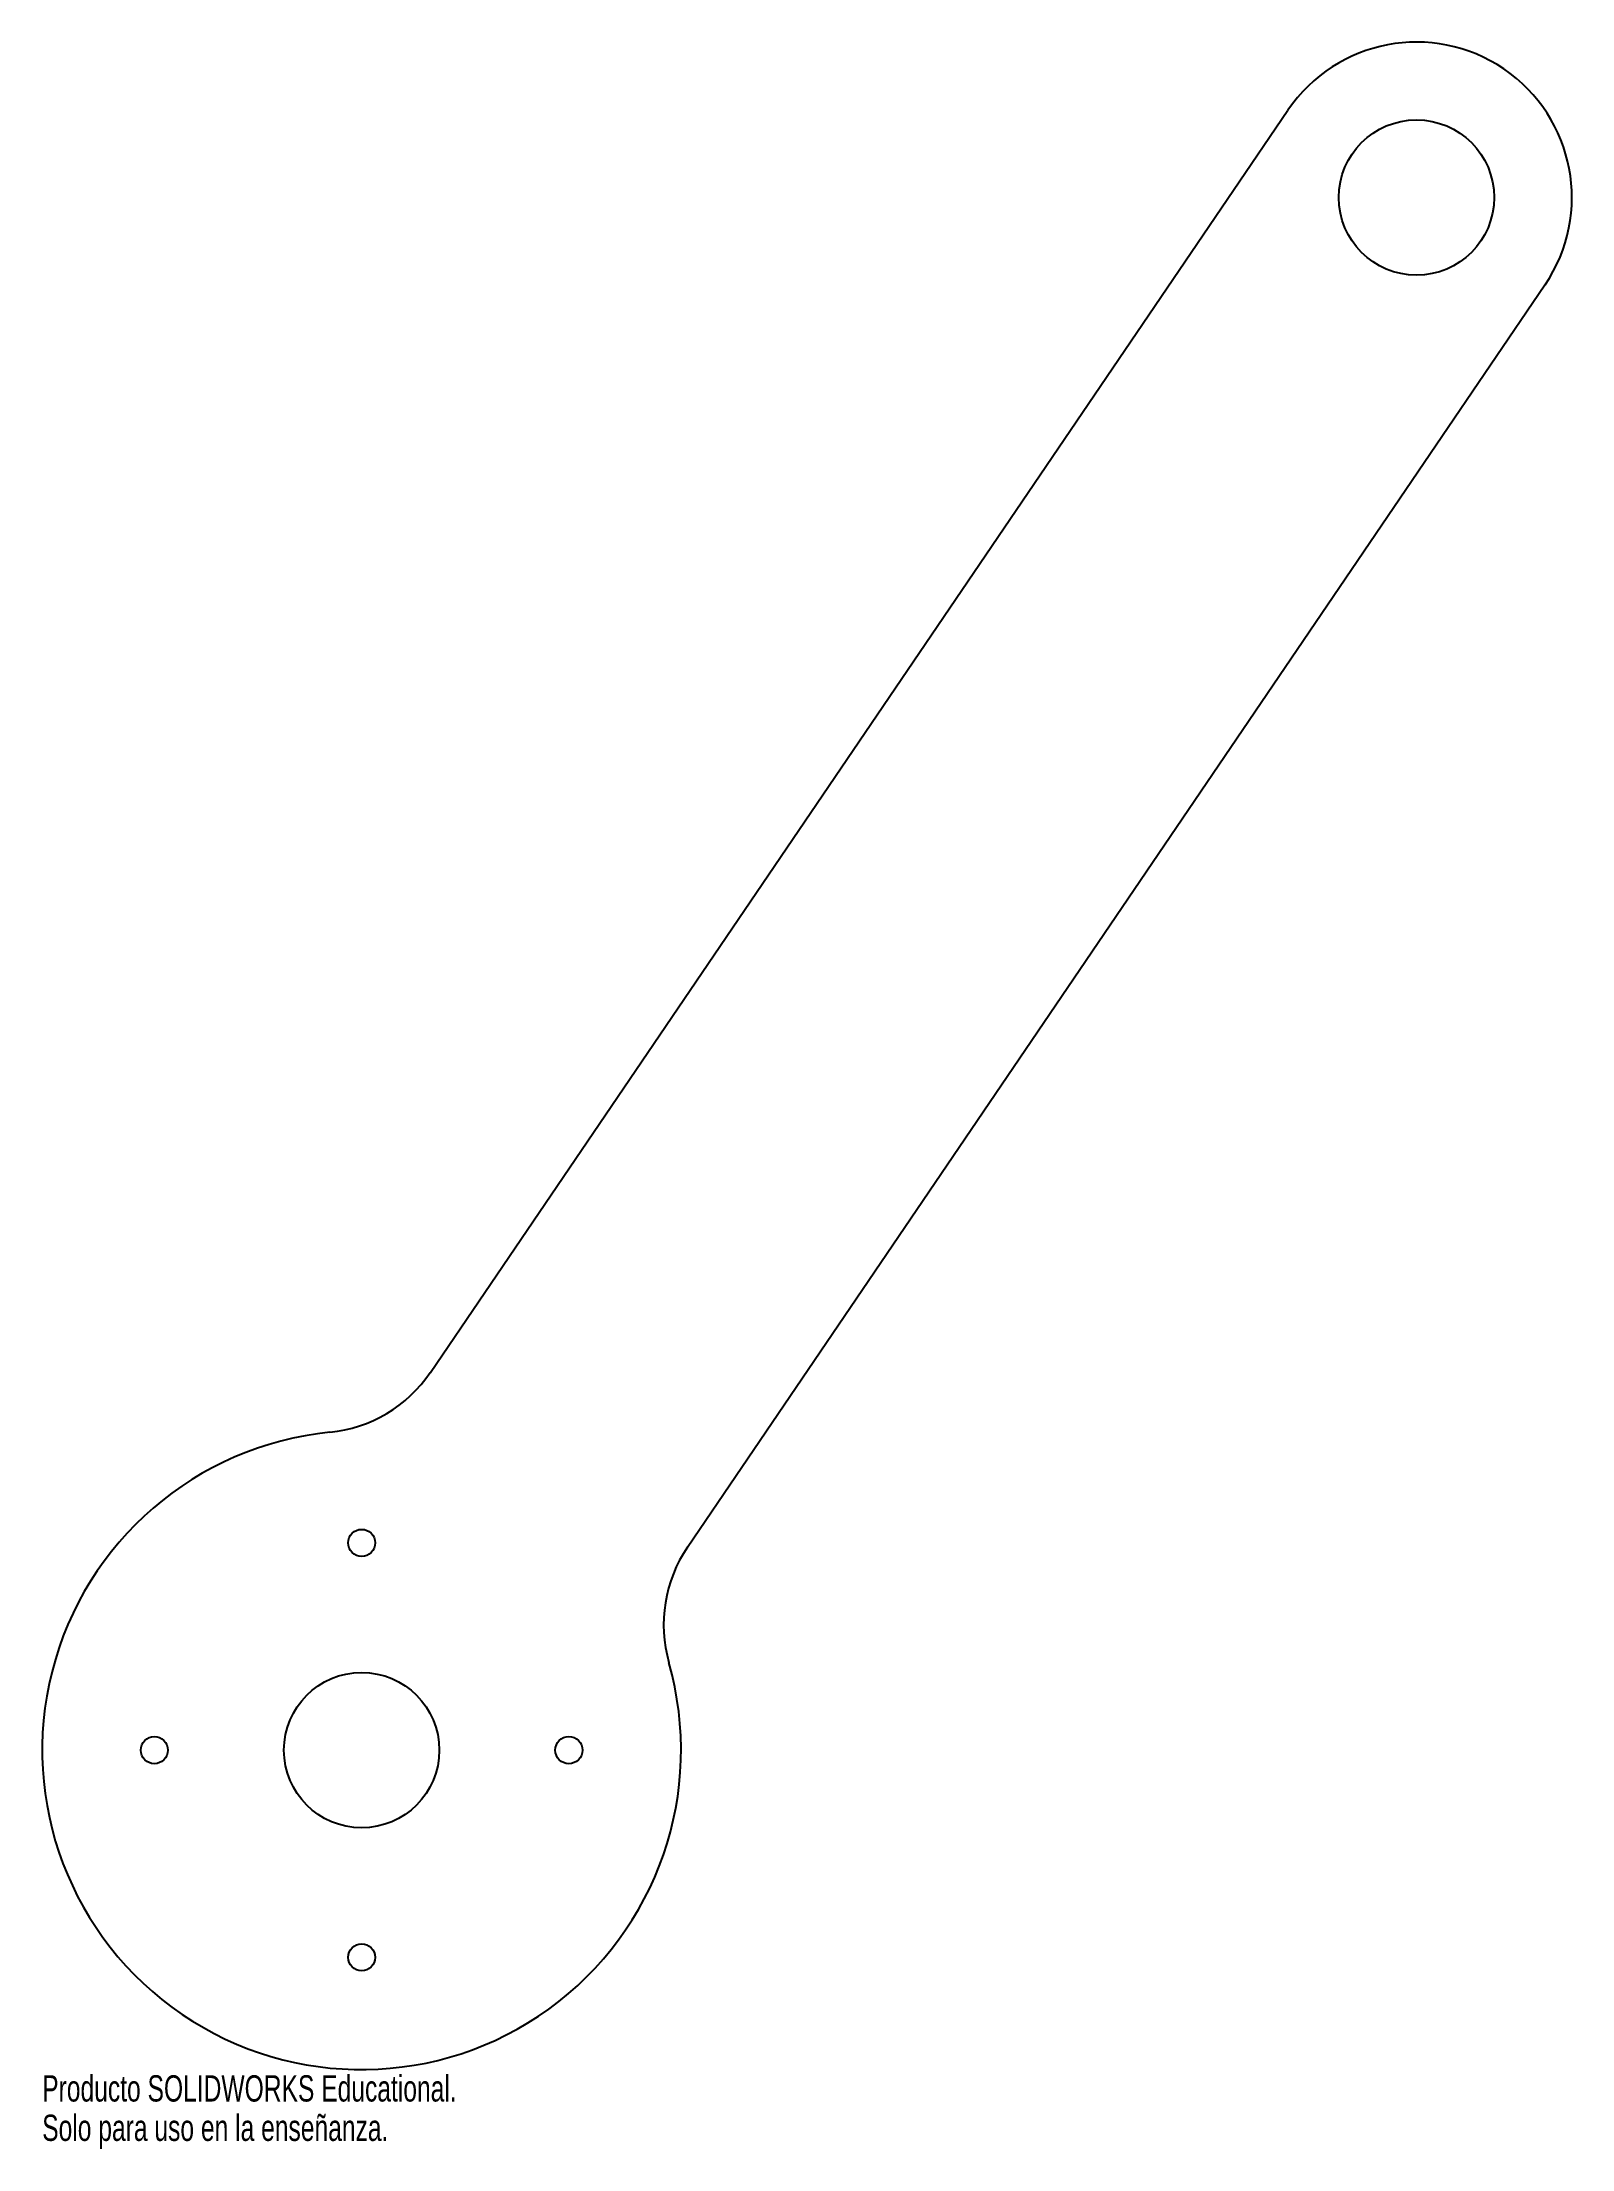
# Model space of a CAD drawing. Header units: inches. Extents: x 1.2 to 12.3, y 1.1 to 16.4.
import ezdxf

# ---------------------------------------------------------------- set-up
doc = ezdxf.new("R2010")
doc.units = ezdxf.units.IN
doc.header["$MEASUREMENT"] = 0
doc.styles.add('SLDTEXTSTYLE0', font='TXT', dxfattribs={"width": 0.7})

msp = doc.modelspace()

# ---------------------------------------------------------------- linework, layer by layer
at = {"color": 7, "linetype": 'Continuous', "lineweight": 25}
for p, q in [((3.998, 6.734), (10.204, 15.869)), ((5.859, 5.47), (12.065, 14.604))]:
    msp.add_line(p, q, dxfattribs=at)
for centre, radius in [((11.135, 15.237), 0.562), ((3.5, 5.5), 0.098), ((3.5, 4), 0.562), ((2, 4), 0.098), ((5, 4), 0.098), ((3.5, 2.5), 0.098)]:
    msp.add_circle(centre, radius, dxfattribs=at)
for centre, radius, start, end in [((11.135, 15.237), 1.125, 325.8059, 145.8059), ((3.17, 7.296), 1, 275.7104, 325.8059), ((3.5, 4), 2.312, 95.7104, 15.9014), ((6.686, 4.908), 1, 145.8059, 195.9014)]:
    msp.add_arc(centre, radius, start, end, dxfattribs=at)

# ---------------------------------------------------------------- texts
at = {"color": 7, "linetype": 'Continuous', "char_height": 0.1903, "attachment_point": 1, "style": 'SLDTEXTSTYLE0'}
for s, insert in [('Producto SOLIDWORKS Educational.', (1.188, 1.647)), ('Solo para uso en la enseñanza.', (1.188, 1.362))]:
    msp.add_mtext(s, dxfattribs=dict(at, insert=insert))

doc.saveas('drawing.dxf')
